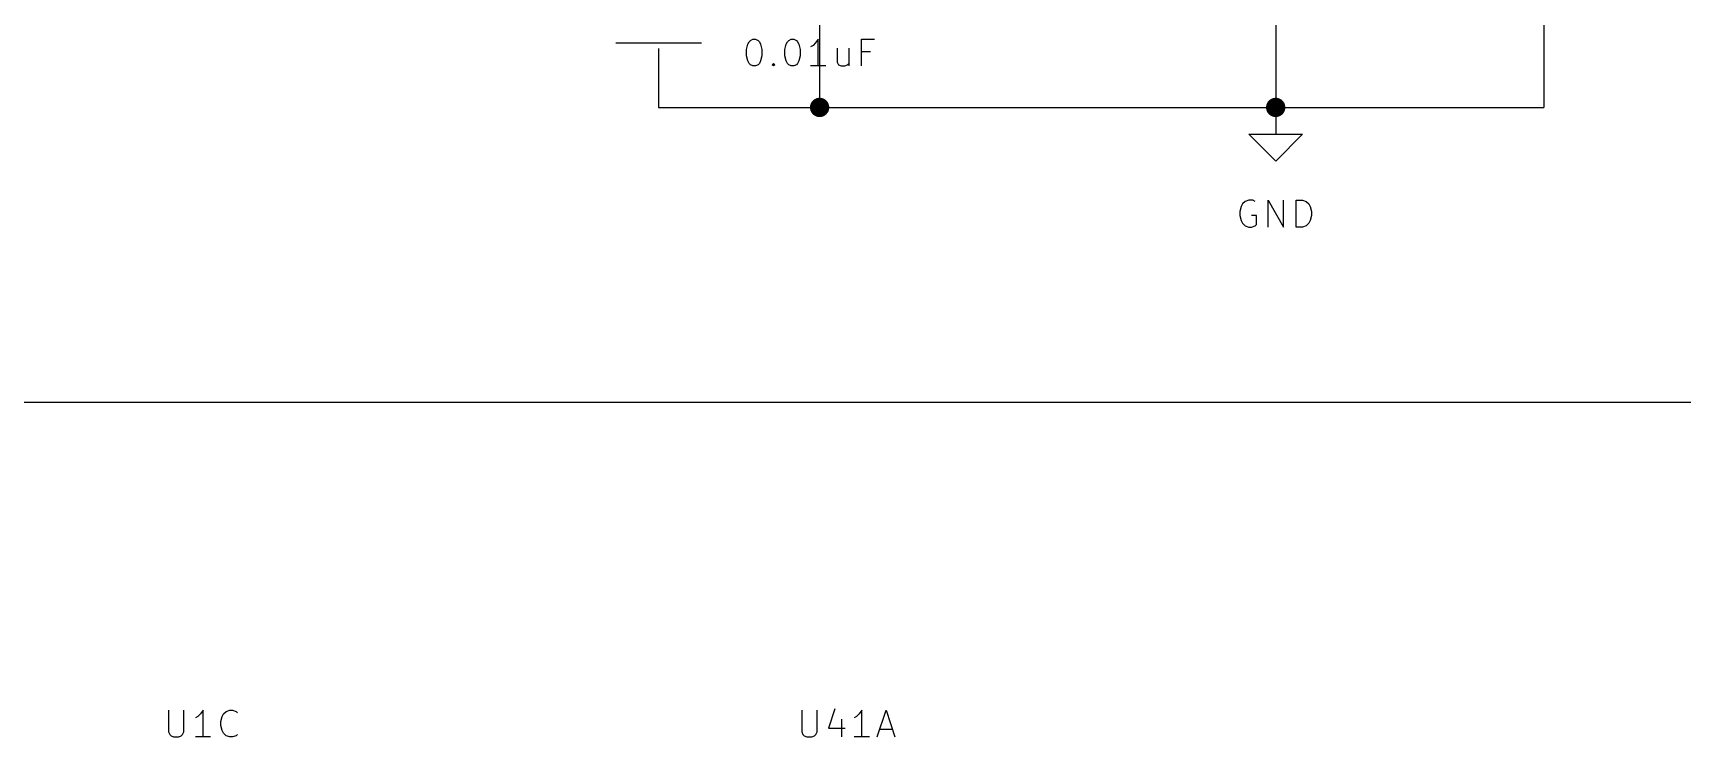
# Model space of a CAD drawing. Extents: x 0.4 to 11.3, y -7.9 to -0.4.
# Drawn here: x 6.634 to 9.709, y -4.123 to -2.811 of the extents above; entities that cross this region are included whole.
import ezdxf

# ---------------------------------------------------------------- set-up
doc = ezdxf.new("R2010")
doc.units = 0
doc.header["$MEASUREMENT"] = 0
for name, color, linetype in [('CYAN2', 4, 'CONTINUOUS'), ('GREEN3', 91, 'CONTINUOUS'), ('RED2', 1, 'CONTINUOUS')]:
    doc.layers.add(name, color=color, linetype=linetype)

msp = doc.modelspace()

# ---------------------------------------------------------------- linework, layer by layer
at = {"layer": 'CYAN2', "linetype": 'CONTINUOUS'}
for p, q in [((7.9663, -2.8323), (7.9687, -2.8276)), ((7.9687, -2.8276), (7.971, -2.8252)), ((7.971, -2.8252), (7.9758, -2.8228)), ((7.9758, -2.8228), (7.9806, -2.8228)), ((7.9806, -2.8228), (7.9853, -2.8252)), ((7.9853, -2.8252), (7.9877, -2.8276)), ((7.9877, -2.8276), (7.9901, -2.8323)), ((8.0377, -2.8323), (8.0401, -2.8276)), ((8.0401, -2.8276), (8.0425, -2.8252)), ((8.0425, -2.8252), (8.0472, -2.8228)), ((8.0472, -2.8228), (8.052, -2.8228)), ((8.052, -2.8228), (8.0568, -2.8252)), ((8.0568, -2.8252), (8.0591, -2.8276)), ((8.0591, -2.8276), (8.0615, -2.8323)), ((8.0972, -2.8228), (8.0925, -2.8299)), ((8.0972, -2.8728), (8.0972, -2.8228)), ((8.1782, -2.8728), (8.1782, -2.8228)), ((8.1782, -2.8228), (8.202, -2.8228)), ((7.9639, -2.8418), (7.9663, -2.8323)), ((7.9639, -2.8538), (7.9639, -2.8418)), ((7.9663, -2.8633), (7.9639, -2.8538)), ((7.9901, -2.8323), (7.9925, -2.8418)), ((7.9925, -2.8538), (7.9901, -2.8633)), ((7.9925, -2.8418), (7.9925, -2.8538)), ((8.0353, -2.8418), (8.0377, -2.8323)), ((8.0353, -2.8538), (8.0353, -2.8418)), ((8.0377, -2.8633), (8.0353, -2.8538)), ((8.0615, -2.8323), (8.0639, -2.8418)), ((8.0639, -2.8538), (8.0615, -2.8633)), ((8.0639, -2.8418), (8.0639, -2.8538)), ((8.0877, -2.8347), (8.0829, -2.8371)), ((8.0925, -2.8299), (8.0877, -2.8347)), ((8.1329, -2.8395), (8.1329, -2.8657)), ((8.1544, -2.8395), (8.1544, -2.8728)), ((8.1949, -2.8466), (8.1782, -2.8466)), ((7.9687, -2.868), (7.9663, -2.8633)), ((7.971, -2.8704), (7.9687, -2.868)), ((7.9758, -2.8728), (7.971, -2.8704)), ((7.9806, -2.8728), (7.9758, -2.8728)), ((7.9853, -2.8704), (7.9806, -2.8728)), ((7.9877, -2.868), (7.9853, -2.8704)), ((7.9901, -2.8633), (7.9877, -2.868)), ((8.0115, -2.8704), (8.0139, -2.868)), ((8.0139, -2.8728), (8.0115, -2.8704)), ((8.0139, -2.868), (8.0163, -2.8704)), ((8.0139, -2.868), (8.0139, -2.8728)), ((8.0163, -2.8704), (8.0139, -2.8728)), ((8.0401, -2.868), (8.0377, -2.8633)), ((8.0425, -2.8704), (8.0401, -2.868)), ((8.0472, -2.8728), (8.0425, -2.8704)), ((8.052, -2.8728), (8.0472, -2.8728)), ((8.0568, -2.8704), (8.052, -2.8728)), ((8.0591, -2.868), (8.0568, -2.8704)), ((8.0615, -2.8633), (8.0591, -2.868)), ((8.1115, -2.8728), (8.0829, -2.8728)), ((8.1329, -2.8657), (8.1353, -2.8704)), ((8.1353, -2.8704), (8.1401, -2.8728)), ((8.1401, -2.8728), (8.1472, -2.8728)), ((8.1472, -2.8728), (8.152, -2.8704)), ((8.152, -2.8704), (8.1544, -2.868)), ((8.8857, -3.1347), (8.8833, -3.1442)), ((8.8881, -3.1299), (8.8857, -3.1347)), ((8.8929, -3.1252), (8.8881, -3.1299)), ((8.9, -3.1228), (8.8929, -3.1252)), ((8.9071, -3.1228), (8.9, -3.1228)), ((8.9119, -3.1252), (8.9071, -3.1228)), ((8.9357, -3.1728), (8.9357, -3.1228)), ((8.9357, -3.1228), (8.9643, -3.1728)), ((8.9643, -3.1728), (8.9643, -3.1228)), ((8.9881, -3.1728), (8.9881, -3.1228)), ((8.9881, -3.1228), (9, -3.1228)), ((9, -3.1228), (9.0071, -3.1252)), ((9.0071, -3.1252), (9.0119, -3.1299)), ((9.0119, -3.1299), (9.0143, -3.1347)), ((9.0143, -3.1347), (9.0167, -3.1442)), ((8.8833, -3.1442), (8.8833, -3.1514)), ((8.8833, -3.1514), (8.8857, -3.1609)), ((8.8857, -3.1609), (8.8881, -3.1657)), ((8.8881, -3.1657), (8.8929, -3.1704)), ((8.9143, -3.1514), (8.9048, -3.1514)), ((8.9143, -3.168), (8.9143, -3.1514)), ((9.0119, -3.1657), (9.0071, -3.1704)), ((9.0143, -3.1609), (9.0119, -3.1657)), ((9.0167, -3.1514), (9.0143, -3.1609)), ((9.0167, -3.1442), (9.0167, -3.1514)), ((8.8929, -3.1704), (8.9, -3.1728)), ((8.9, -3.1728), (8.9048, -3.1728)), ((8.9048, -3.1728), (8.9119, -3.1704)), ((8.9119, -3.1704), (8.9143, -3.168)), ((9, -3.1728), (8.9881, -3.1728)), ((9.0071, -3.1704), (9, -3.1728)), ((6.8866, -4.0728), (6.8866, -4.1133)), ((6.9151, -4.1133), (6.9151, -4.0728)), ((6.9413, -4.0847), (6.9366, -4.0871)), ((6.9461, -4.0799), (6.9413, -4.0847)), ((6.9509, -4.0728), (6.9461, -4.0799)), ((6.9509, -4.1228), (6.9509, -4.0728)), ((6.9842, -4.0942), (6.9866, -4.0847)), ((6.9866, -4.0847), (6.989, -4.0799)), ((6.989, -4.0799), (6.9937, -4.0752)), ((6.9937, -4.0752), (7.0009, -4.0728)), ((7.0009, -4.0728), (7.0056, -4.0728)), ((7.0056, -4.0728), (7.0128, -4.0752)), ((7.0128, -4.0752), (7.0151, -4.0776)), ((8.0667, -4.0728), (8.0667, -4.1133)), ((8.0952, -4.1133), (8.0952, -4.0728)), ((8.1286, -4.0704), (8.1167, -4.1061)), ((8.1405, -4.0895), (8.1405, -4.1228)), ((8.169, -4.0847), (8.1643, -4.0871)), ((8.1738, -4.0799), (8.169, -4.0847)), ((8.1786, -4.0728), (8.1738, -4.0799)), ((8.1786, -4.1228), (8.1786, -4.0728)), ((8.2071, -4.1228), (8.2238, -4.0728)), ((8.2238, -4.0728), (8.2405, -4.1228)), ((6.8866, -4.1133), (6.889, -4.118)), ((6.889, -4.118), (6.8913, -4.1204)), ((6.8913, -4.1204), (6.8961, -4.1228)), ((6.9056, -4.1228), (6.9104, -4.1204)), ((6.9104, -4.1204), (6.9128, -4.118)), ((6.9128, -4.118), (6.9151, -4.1133)), ((6.9842, -4.1014), (6.9842, -4.0942)), ((6.9866, -4.1109), (6.9842, -4.1014)), ((6.989, -4.1157), (6.9866, -4.1109)), ((6.9937, -4.1204), (6.989, -4.1157)), ((7.0009, -4.1228), (6.9937, -4.1204)), ((7.0128, -4.1204), (7.0056, -4.1228)), ((7.0151, -4.118), (7.0128, -4.1204)), ((8.0667, -4.1133), (8.069, -4.118)), ((8.069, -4.118), (8.0714, -4.1204)), ((8.0714, -4.1204), (8.0762, -4.1228)), ((8.0857, -4.1228), (8.0905, -4.1204)), ((8.0905, -4.1204), (8.0929, -4.118)), ((8.0929, -4.118), (8.0952, -4.1133)), ((8.1167, -4.1061), (8.1476, -4.1061)), ((8.2119, -4.1085), (8.2357, -4.1085)), ((6.8961, -4.1228), (6.9056, -4.1228)), ((6.9651, -4.1228), (6.9366, -4.1228)), ((7.0056, -4.1228), (7.0009, -4.1228)), ((8.0762, -4.1228), (8.0857, -4.1228)), ((8.1929, -4.1228), (8.1643, -4.1228))]:
    msp.add_line(p, q, dxfattribs=at)
at = {"layer": 'GREEN3', "linetype": 'CONTINUOUS'}
for p, q in [((9.45, -2.5), (9.45, -2.95)), ((8.1, -2.65), (8.1, -2.95)), ((8.95, -2.7), (8.95, -2.95)), ((7.8, -2.95), (8.1, -2.95)), ((8.1, -2.95), (8.95, -2.95)), ((8.95, -2.95), (9.45, -2.95)), ((9.8, -3.5), (2.3, -3.5))]:
    msp.add_line(p, q, dxfattribs=at)
at = {"layer": 'GREEN3', "const_width": 0.018}
for points in [[(8.091, -2.95, 1), (8.109, -2.95, 1)], [(8.941, -2.95, 1), (8.959, -2.95, 1)]]:
    msp.add_lwpolyline(points, format="xyb", close=True, dxfattribs=at)
at = {"layer": 'RED2', "linetype": 'CONTINUOUS'}
for p, q in [((7.72, -2.83), (7.88, -2.83)), ((7.8, -2.84), (7.8, -2.95)), ((8.95, -2.95), (8.95, -3)), ((8.95, -3.05), (8.9, -3)), ((8.9, -3), (8.95, -3)), ((8.95, -3), (9, -3)), ((9, -3), (8.95, -3.05))]:
    msp.add_line(p, q, dxfattribs=at)

doc.saveas('drawing.dxf')
